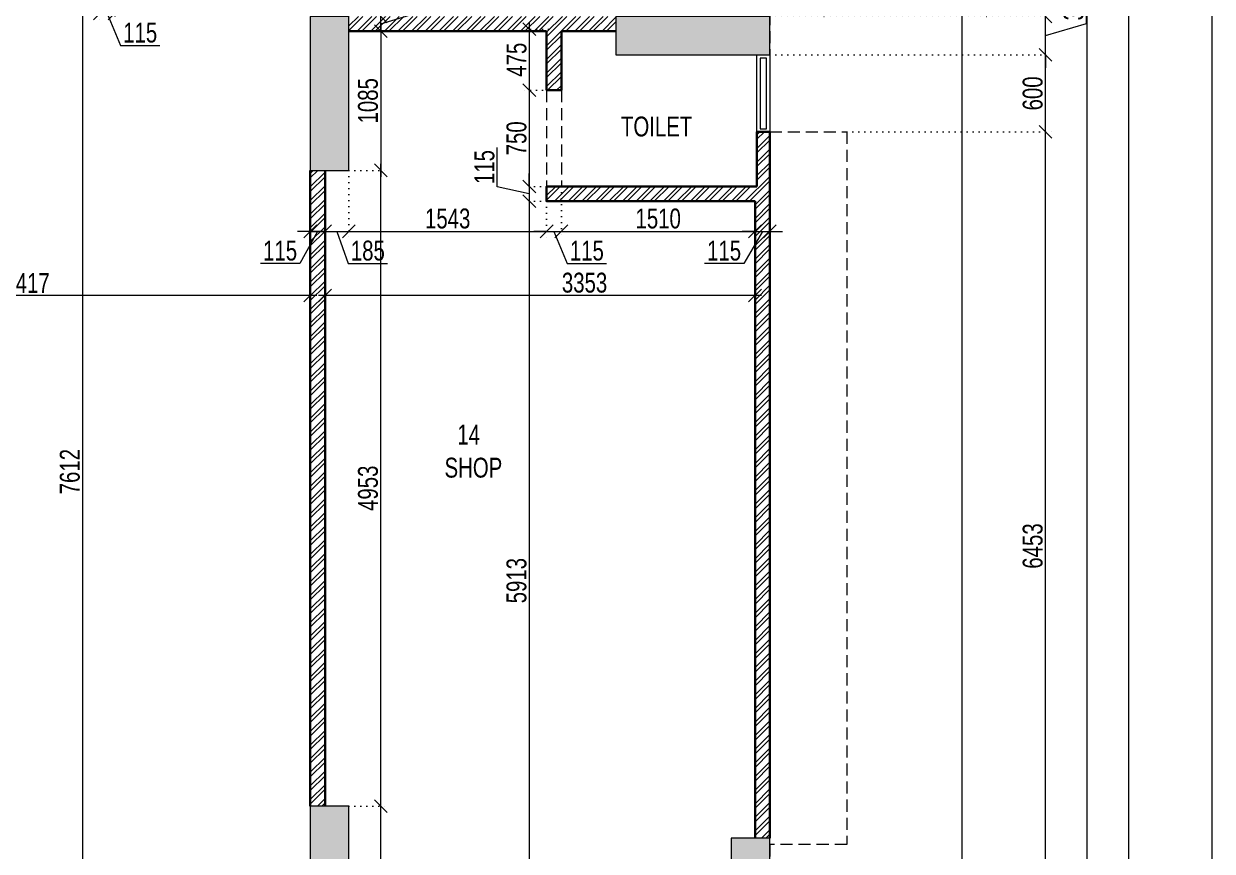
# Model space of a CAD drawing. Header units: inches. Extents: x 785882 to 928568, y 496782 to 576896.
# Drawn here: x 804241 to 813508, y 505189 to 511637 of the extents above; entities that cross this region are included whole.
import ezdxf

# ---------------------------------------------------------------- set-up
doc = ezdxf.new("R2010")
doc.units = ezdxf.units.IN
doc.header["$LTSCALE"] = 750
doc.header["$MEASUREMENT"] = 0
doc.linetypes.add('DOT', pattern=[0.25, 0, -0.25])
doc.linetypes.add('HIDDEN2', pattern=[0.1875, 0.125, -0.0625])
for name, color, linetype, lineweight in [('a-Win-HM', 50, 'Continuous', 13), ('COLUMN', 5, 'Continuous', 13), ('DIMENSION WORKING-MSA', 222, 'Continuous', 13), ('DOTTED LINE-MSA', 3, 'HIDDEN2', 13), ('TEXT ROOM NAME-MSA', 210, 'Continuous', 13), ('WALL HATCH-MSA', 251, 'Continuous', 9), ('WALL-MSA', 32, 'Continuous', 30)]:
    doc.layers.add(name, color=color, linetype=linetype, lineweight=lineweight)
doc.layers.add('R.C.C HATCH-MSA', color=250, linetype='Continuous')
doc.styles.add('AR', font='swisscl.ttf')
doc.styles.add('MtXpl_Swis721_LtCn_B', font='swisscl.ttf')
doc.dimstyles.new('WORKING DIM', dxfattribs={"dimtxt": 155, "dimasz": 100, "dimexe": 50, "dimexo": 0, "dimgap": 20, "dimtad": 1, "dimdec": 0, "dimzin": 0, "dimdsep": 46, "dimtxsty": 'AR', "dimblk": 'OBLIQUE', "dimcen": 0.09, "dimdle": 50, "dimclrd": 256, "dimclre": 250, "dimclrt": 256, "dimadec": 0, "dimazin": 0, "dimtfac": 1, "dimtdec": 0, "dimtofl": 0, "dimtmove": 1, "dimatfit": 0, "dimfxl": 1, "dimtolj": 1, "dimtzin": 0, "dimlwd": -1, "dimlwe": -1, "dimarcsym": 0})
pattern_1 = [(45, (-805741.795, -515731.36), (-53.0330086, 53.0330086), []), (45, (-805706.44, -515731.36), (-53.0330086, 53.0330086), [])]

# ---------------------------------------------------------------- blocks, each defined once
blk = doc.blocks.new('_Oblique')
at = {"color": 0, "linetype": 'ByBlock', "lineweight": -2}
blk.add_line((-0.5, -0.5), (0.5, 0.5), dxfattribs=at)
blk = doc.blocks.new('*D2529')
at = {"layer": 'Defpoints', "color": 0, "ltscale": 0.25, "transparency": 16777216}
for p in [(810658.1, 510794.2), (812208.1, 510794.2), (810058.1, 504340.9)]:
    blk.add_point(p, dxfattribs=at)
at = {"layer": 'DIMENSION WORKING-MSA', "color": 250, "linetype": 'DOT', "ltscale": 0.25, "transparency": 16777216}
for p, q in [((810658.1, 510794.2), (812258.1, 510794.2)), ((810058.1, 504340.9), (812258.1, 504340.9))]:
    blk.add_line(p, q, dxfattribs=at)
at = {"layer": 'DIMENSION WORKING-MSA', "ltscale": 0.25, "transparency": 16777216}
blk.add_line((812208.1, 504290.9), (812208.1, 510844.2), dxfattribs=at)
at = {"layer": 'DIMENSION WORKING-MSA', "ltscale": 0.25, "transparency": 16777216, "xscale": 100, "yscale": 100, "zscale": 100}
for p, rotation in [((812208.1, 510794.2), 90), ((812208.1, 504340.9), 270)]:
    blk.add_blockref('_Oblique', p, dxfattribs=dict(at, rotation=rotation))
at = {"layer": 'DIMENSION WORKING-MSA', "ltscale": 0.25, "transparency": 16777216, "insert": (812108.6, 507567.5), "char_height": 155, "attachment_point": 5, "rotation": 90, "style": 'AR'}
blk.add_mtext('\\A1;6453', dxfattribs=at)
blk = doc.blocks.new('*D2530')
at = {"layer": 'Defpoints', "color": 0, "ltscale": 0.25, "transparency": 16777216}
for p in [(810058.1, 511394.2), (812208.1, 511394.2), (810658.1, 510794.2)]:
    blk.add_point(p, dxfattribs=at)
at = {"layer": 'DIMENSION WORKING-MSA', "ltscale": 0.25, "transparency": 16777216}
blk.add_line((812208.1, 510744.2), (812208.1, 511444.2), dxfattribs=at)
at = {"layer": 'DIMENSION WORKING-MSA', "color": 250, "linetype": 'DOT', "ltscale": 0.25, "transparency": 16777216}
for p, q in [((810058.1, 511394.2), (812258.1, 511394.2)), ((810658.1, 510794.2), (812258.1, 510794.2))]:
    blk.add_line(p, q, dxfattribs=at)
at = {"layer": 'DIMENSION WORKING-MSA', "ltscale": 0.25, "transparency": 16777216, "xscale": 100, "yscale": 100, "zscale": 100}
for p, rotation in [((812208.1, 511394.2), 90), ((812208.1, 510794.2), 270)]:
    blk.add_blockref('_Oblique', p, dxfattribs=dict(at, rotation=rotation))
at = {"layer": 'DIMENSION WORKING-MSA', "ltscale": 0.25, "transparency": 16777216, "insert": (812108.7, 511094.2), "char_height": 155, "attachment_point": 5, "rotation": 90, "style": 'AR'}
blk.add_mtext('\\A1;600', dxfattribs=at)
blk = doc.blocks.new('*D2531')
at = {"layer": 'Defpoints', "color": 0, "ltscale": 0.25, "transparency": 16777216}
for p in [(810058.1, 511694.2), (812208.1, 511694.2), (810058.1, 511394.2)]:
    blk.add_point(p, dxfattribs=at)
at = {"layer": 'DIMENSION WORKING-MSA', "ltscale": 0.25, "transparency": 16777216}
for p, q in [((812526.5, 511639.7), (812526.5, 511950.7)), ((812208.1, 511694.2), (812208.1, 511794.2)), ((812208.1, 511394.2), (812208.1, 511694.2)), ((812208.1, 511544.2), (812526.5, 511639.7)), ((812208.1, 511394.2), (812208.1, 511294.2))]:
    blk.add_line(p, q, dxfattribs=at)
at = {"layer": 'DIMENSION WORKING-MSA', "color": 250, "linetype": 'DOT', "ltscale": 0.25, "transparency": 16777216}
for p, q in [((810058.1, 511694.2), (812258.1, 511694.2)), ((810058.1, 511394.2), (812258.1, 511394.2))]:
    blk.add_line(p, q, dxfattribs=at)
at = {"layer": 'DIMENSION WORKING-MSA', "ltscale": 0.25, "transparency": 16777216, "xscale": 100, "yscale": 100, "zscale": 100}
for p, rotation in [((812208.1, 511694.2), 270), ((812208.1, 511394.2), 90)]:
    blk.add_blockref('_Oblique', p, dxfattribs=dict(at, rotation=rotation))
at = {"layer": 'DIMENSION WORKING-MSA', "ltscale": 0.25, "transparency": 16777216, "insert": (812427.1, 511795.2), "char_height": 155, "attachment_point": 5, "rotation": 90, "style": 'AR'}
blk.add_mtext('\\A1;300', dxfattribs=at)
blk = doc.blocks.new('*D2620')
at = {"layer": 'Defpoints', "color": 0, "ltscale": 0.25, "transparency": 16777216}
for p in [(806475.3, 510019.2), (806590.3, 510019.2), (806590.3, 510019.2)]:
    blk.add_point(p, dxfattribs=at)
at = {"layer": 'DIMENSION WORKING-MSA', "color": 250, "linetype": 'DOT', "ltscale": 0.25, "transparency": 16777216}
for p, q in [((806475.3, 510019.2), (806475.3, 510069.2)), ((806590.3, 510019.2), (806590.3, 510069.2))]:
    blk.add_line(p, q, dxfattribs=at)
at = {"layer": 'DIMENSION WORKING-MSA', "ltscale": 0.25, "transparency": 16777216}
for p, q in [((806475.3, 510019.2), (806375.3, 510019.2)), ((806532.8, 510019.2), (806393.5, 509769.2)), ((806475.3, 510019.2), (806590.3, 510019.2)), ((806590.3, 510019.2), (806690.3, 510019.2)), ((806393.5, 509769.2), (806086.6, 509769.2))]:
    blk.add_line(p, q, dxfattribs=at)
at = {"layer": 'DIMENSION WORKING-MSA', "ltscale": 0.25, "transparency": 16777216, "xscale": 100, "yscale": 100, "zscale": 100}
blk.add_blockref('_Oblique', (806475.3, 510019.2), dxfattribs=at)
at = {"layer": 'DIMENSION WORKING-MSA', "ltscale": 0.25, "transparency": 16777216, "xscale": 100, "yscale": 100, "zscale": 100, "rotation": 180}
blk.add_blockref('_Oblique', (806590.3, 510019.2), dxfattribs=at)
at = {"layer": 'DIMENSION WORKING-MSA', "ltscale": 0.25, "transparency": 16777216, "insert": (806240.1, 509868.2), "char_height": 155, "attachment_point": 5, "style": 'AR'}
blk.add_mtext('\\A1;115', dxfattribs=at)
blk = doc.blocks.new('*D2621')
at = {"layer": 'Defpoints', "color": 0, "ltscale": 0.25, "transparency": 16777216}
for p in [(806775.3, 510494.2), (806590.3, 510019.2), (806775.3, 510019.2)]:
    blk.add_point(p, dxfattribs=at)
at = {"layer": 'DIMENSION WORKING-MSA', "color": 250, "linetype": 'DOT', "ltscale": 0.25, "transparency": 16777216}
for p, q in [((806775.3, 510494.2), (806775.3, 509969.2)), ((806590.3, 510019.2), (806590.3, 510069.2))]:
    blk.add_line(p, q, dxfattribs=at)
at = {"layer": 'DIMENSION WORKING-MSA', "ltscale": 0.25, "transparency": 16777216}
for p, q in [((806590.3, 510019.2), (806490.3, 510019.2)), ((806590.3, 510019.2), (806775.3, 510019.2)), ((806682.8, 510019.2), (806770.7, 509769.2)), ((806775.3, 510019.2), (806875.3, 510019.2)), ((806770.7, 509769.2), (807077.6, 509769.2))]:
    blk.add_line(p, q, dxfattribs=at)
at = {"layer": 'DIMENSION WORKING-MSA', "ltscale": 0.25, "transparency": 16777216, "xscale": 100, "yscale": 100, "zscale": 100}
blk.add_blockref('_Oblique', (806590.3, 510019.2), dxfattribs=at)
at = {"layer": 'DIMENSION WORKING-MSA', "ltscale": 0.25, "transparency": 16777216, "xscale": 100, "yscale": 100, "zscale": 100, "rotation": 180}
blk.add_blockref('_Oblique', (806775.3, 510019.2), dxfattribs=at)
at = {"layer": 'DIMENSION WORKING-MSA', "ltscale": 0.25, "transparency": 16777216, "insert": (806924.2, 509868.5), "char_height": 155, "attachment_point": 5, "style": 'AR'}
blk.add_mtext('\\A1;185', dxfattribs=at)
blk = doc.blocks.new('*D2622')
at = {"layer": 'Defpoints', "color": 0, "ltscale": 0.25, "transparency": 16777216}
for p in [(806775.3, 510494.2, 0), (808318.1, 510254.2), (808318.1, 510019.2)]:
    blk.add_point(p, dxfattribs=at)
at = {"layer": 'DIMENSION WORKING-MSA', "color": 250, "linetype": 'DOT', "ltscale": 0.25, "transparency": 16777216}
for p, q in [((806775.3, 510494.2), (806775.3, 509969.2)), ((808318.1, 510254.2), (808318.1, 509969.2))]:
    blk.add_line(p, q, dxfattribs=at)
at = {"layer": 'DIMENSION WORKING-MSA', "ltscale": 0.25, "transparency": 16777216}
blk.add_line((806725.3, 510019.2), (808368.1, 510019.2), dxfattribs=at)
at = {"layer": 'DIMENSION WORKING-MSA', "ltscale": 0.25, "transparency": 16777216, "xscale": 100, "yscale": 100, "zscale": 100, "rotation": 180}
blk.add_blockref('_Oblique', (806775.3, 510019.2), dxfattribs=at)
at = {"layer": 'DIMENSION WORKING-MSA', "ltscale": 0.25, "transparency": 16777216, "xscale": 100, "yscale": 100, "zscale": 100}
blk.add_blockref('_Oblique', (808318.1, 510019.2), dxfattribs=at)
at = {"layer": 'DIMENSION WORKING-MSA', "ltscale": 0.25, "transparency": 16777216, "insert": (807546.7, 510118.6), "char_height": 155, "attachment_point": 5, "style": 'AR'}
blk.add_mtext('\\A1;1543', dxfattribs=at)
blk = doc.blocks.new('*D2623')
at = {"layer": 'Defpoints', "color": 0, "ltscale": 0.25, "transparency": 16777216}
for p in [(808433.1, 510369.2), (808318.1, 510254.2), (808433.1, 510019.2)]:
    blk.add_point(p, dxfattribs=at)
at = {"layer": 'DIMENSION WORKING-MSA', "color": 250, "linetype": 'DOT', "ltscale": 0.25, "transparency": 16777216}
for p, q in [((808433.1, 510369.2), (808433.1, 509969.2)), ((808318.1, 510254.2), (808318.1, 509969.2))]:
    blk.add_line(p, q, dxfattribs=at)
at = {"layer": 'DIMENSION WORKING-MSA', "ltscale": 0.25, "transparency": 16777216}
for p, q in [((808318.1, 510019.2), (808218.1, 510019.2)), ((808318.1, 510019.2), (808433.1, 510019.2)), ((808375.6, 510019.2), (808478.5, 509769.2)), ((808433.1, 510019.2), (808533.1, 510019.2)), ((808478.5, 509769.2), (808785.4, 509769.2))]:
    blk.add_line(p, q, dxfattribs=at)
at = {"layer": 'DIMENSION WORKING-MSA', "ltscale": 0.25, "transparency": 16777216, "xscale": 100, "yscale": 100, "zscale": 100}
blk.add_blockref('_Oblique', (808318.1, 510019.2), dxfattribs=at)
at = {"layer": 'DIMENSION WORKING-MSA', "ltscale": 0.25, "transparency": 16777216, "xscale": 100, "yscale": 100, "zscale": 100, "rotation": 180}
blk.add_blockref('_Oblique', (808433.1, 510019.2), dxfattribs=at)
at = {"layer": 'DIMENSION WORKING-MSA', "ltscale": 0.25, "transparency": 16777216, "insert": (808632, 509868.2), "char_height": 155, "attachment_point": 5, "style": 'AR'}
blk.add_mtext('\\A1;115', dxfattribs=at)
blk = doc.blocks.new('*D2624')
at = {"layer": 'Defpoints', "color": 0, "ltscale": 0.25, "transparency": 16777216}
for p in [(808433.1, 510369.2), (809943.1, 510019.2), (809943.1, 510019.2)]:
    blk.add_point(p, dxfattribs=at)
at = {"layer": 'DIMENSION WORKING-MSA', "color": 250, "linetype": 'DOT', "ltscale": 0.25, "transparency": 16777216}
for p, q in [((808433.1, 510369.2), (808433.1, 509969.2)), ((809943.1, 510019.2), (809943.1, 510069.2))]:
    blk.add_line(p, q, dxfattribs=at)
at = {"layer": 'DIMENSION WORKING-MSA', "ltscale": 0.25, "transparency": 16777216}
blk.add_line((808383.1, 510019.2), (809993.1, 510019.2), dxfattribs=at)
at = {"layer": 'DIMENSION WORKING-MSA', "ltscale": 0.25, "transparency": 16777216, "xscale": 100, "yscale": 100, "zscale": 100, "rotation": 180}
blk.add_blockref('_Oblique', (808433.1, 510019.2), dxfattribs=at)
at = {"layer": 'DIMENSION WORKING-MSA', "ltscale": 0.25, "transparency": 16777216, "xscale": 100, "yscale": 100, "zscale": 100}
blk.add_blockref('_Oblique', (809943.1, 510019.2), dxfattribs=at)
at = {"layer": 'DIMENSION WORKING-MSA', "ltscale": 0.25, "transparency": 16777216, "insert": (809188.1, 510118.5), "char_height": 155, "attachment_point": 5, "style": 'AR'}
blk.add_mtext('\\A1;1510', dxfattribs=at)
blk = doc.blocks.new('*D2625')
at = {"layer": 'Defpoints', "color": 0, "ltscale": 0.25, "transparency": 16777216}
for p in [(809943.1, 510019.2), (810058.1, 510019.2), (810058.1, 510019.2)]:
    blk.add_point(p, dxfattribs=at)
at = {"layer": 'DIMENSION WORKING-MSA', "color": 250, "linetype": 'DOT', "ltscale": 0.25, "transparency": 16777216}
for p, q in [((809943.1, 510019.2), (809943.1, 510069.2)), ((810058.1, 510019.2), (810058.1, 510069.2))]:
    blk.add_line(p, q, dxfattribs=at)
at = {"layer": 'DIMENSION WORKING-MSA', "ltscale": 0.25, "transparency": 16777216}
for p, q in [((809943.1, 510019.2), (809843.1, 510019.2)), ((810000.6, 510019.2), (809855.5, 509769.2)), ((809943.1, 510019.2), (810058.1, 510019.2)), ((810058.1, 510019.2), (810158.1, 510019.2)), ((809855.5, 509769.2), (809548.6, 509769.2))]:
    blk.add_line(p, q, dxfattribs=at)
at = {"layer": 'DIMENSION WORKING-MSA', "ltscale": 0.25, "transparency": 16777216, "xscale": 100, "yscale": 100, "zscale": 100}
blk.add_blockref('_Oblique', (809943.1, 510019.2), dxfattribs=at)
at = {"layer": 'DIMENSION WORKING-MSA', "ltscale": 0.25, "transparency": 16777216, "xscale": 100, "yscale": 100, "zscale": 100, "rotation": 180}
blk.add_blockref('_Oblique', (810058.1, 510019.2), dxfattribs=at)
at = {"layer": 'DIMENSION WORKING-MSA', "ltscale": 0.25, "transparency": 16777216, "insert": (809702, 509868.2), "char_height": 155, "attachment_point": 5, "style": 'AR'}
blk.add_mtext('\\A1;115', dxfattribs=at)
blk = doc.blocks.new('*D2628')
at = {"layer": 'Defpoints', "color": 0, "ltscale": 0.25, "transparency": 16777216}
for p in [(802058.5, 509519.2), (802058.5, 509519.2), (806475.3, 509519.2)]:
    blk.add_point(p, dxfattribs=at)
at = {"layer": 'DIMENSION WORKING-MSA', "ltscale": 0.25, "transparency": 16777216}
blk.add_line((806525.3, 509519.2), (802008.5, 509519.2), dxfattribs=at)
at = {"layer": 'DIMENSION WORKING-MSA', "color": 250, "linetype": 'DOT', "ltscale": 0.25, "transparency": 16777216}
for p, q in [((802058.5, 509519.2), (802058.5, 509569.2)), ((806475.3, 509519.2), (806475.3, 509569.2))]:
    blk.add_line(p, q, dxfattribs=at)
at = {"layer": 'DIMENSION WORKING-MSA', "ltscale": 0.25, "transparency": 16777216, "xscale": 100, "yscale": 100, "zscale": 100, "rotation": 180}
blk.add_blockref('_Oblique', (802058.5, 509519.2), dxfattribs=at)
at = {"layer": 'DIMENSION WORKING-MSA', "ltscale": 0.25, "transparency": 16777216, "xscale": 100, "yscale": 100, "zscale": 100}
blk.add_blockref('_Oblique', (806475.3, 509519.2), dxfattribs=at)
at = {"layer": 'DIMENSION WORKING-MSA', "ltscale": 0.25, "transparency": 16777216, "insert": (804266.9, 509616.7), "char_height": 155, "attachment_point": 5, "style": 'AR'}
blk.add_mtext('\\A1;4417', dxfattribs=at)
blk = doc.blocks.new('*D2629')
at = {"layer": 'Defpoints', "color": 0, "ltscale": 0.25, "transparency": 16777216}
for p in [(806590.3, 509519.2), (806590.3, 509519.2), (809943.1, 509519.2)]:
    blk.add_point(p, dxfattribs=at)
at = {"layer": 'DIMENSION WORKING-MSA', "ltscale": 0.25, "transparency": 16777216}
blk.add_line((809993.1, 509519.2), (806540.3, 509519.2), dxfattribs=at)
at = {"layer": 'DIMENSION WORKING-MSA', "color": 250, "linetype": 'DOT', "ltscale": 0.25, "transparency": 16777216}
for p, q in [((806590.3, 509519.2), (806590.3, 509569.2)), ((809943.1, 509519.2), (809943.1, 509569.2))]:
    blk.add_line(p, q, dxfattribs=at)
at = {"layer": 'DIMENSION WORKING-MSA', "ltscale": 0.25, "transparency": 16777216, "xscale": 100, "yscale": 100, "zscale": 100, "rotation": 180}
blk.add_blockref('_Oblique', (806590.3, 509519.2), dxfattribs=at)
at = {"layer": 'DIMENSION WORKING-MSA', "ltscale": 0.25, "transparency": 16777216, "xscale": 100, "yscale": 100, "zscale": 100}
blk.add_blockref('_Oblique', (809943.1, 509519.2), dxfattribs=at)
at = {"layer": 'DIMENSION WORKING-MSA', "ltscale": 0.25, "transparency": 16777216, "insert": (808613.9, 509618.6), "char_height": 155, "attachment_point": 5, "style": 'AR'}
blk.add_mtext('\\A1;3353', dxfattribs=at)
blk = doc.blocks.new('*D2645')
at = {"layer": 'Defpoints', "color": 0, "ltscale": 0.25, "transparency": 16777216}
for p in [(804835.3, 511953), (804700.3, 504340.9), (804700.3, 504340.9)]:
    blk.add_point(p, dxfattribs=at)
at = {"layer": 'DIMENSION WORKING-MSA', "ltscale": 0.25, "transparency": 16777216}
blk.add_line((804700.3, 512003), (804700.3, 504290.9), dxfattribs=at)
at = {"layer": 'DIMENSION WORKING-MSA', "color": 250, "linetype": 'DOT', "ltscale": 0.25, "transparency": 16777216}
for p, q in [((804835.3, 511953), (804650.3, 511953)), ((804700.3, 504340.9), (804750.3, 504340.9))]:
    blk.add_line(p, q, dxfattribs=at)
at = {"layer": 'DIMENSION WORKING-MSA', "ltscale": 0.25, "transparency": 16777216, "xscale": 100, "yscale": 100, "zscale": 100}
for p, rotation in [((804700.3, 511953), 90), ((804700.3, 504340.9), 270)]:
    blk.add_blockref('_Oblique', p, dxfattribs=dict(at, rotation=rotation))
at = {"layer": 'DIMENSION WORKING-MSA', "ltscale": 0.25, "transparency": 16777216, "insert": (804600.9, 508146.9), "char_height": 155, "attachment_point": 5, "rotation": 90, "style": 'AR'}
blk.add_mtext('\\A1;7612', dxfattribs=at)
blk = doc.blocks.new('*D2646')
at = {"layer": 'Defpoints', "color": 0, "ltscale": 0.25, "transparency": 16777216}
for p in [(808333.1, 511594.2), (808183.1, 511119.2), (808333.1, 511119.2)]:
    blk.add_point(p, dxfattribs=at)
at = {"layer": 'DIMENSION WORKING-MSA', "ltscale": 0.25, "transparency": 16777216}
blk.add_line((808183.1, 511644.2), (808183.1, 511069.2), dxfattribs=at)
at = {"layer": 'DIMENSION WORKING-MSA', "color": 250, "linetype": 'DOT', "ltscale": 0.25, "transparency": 16777216}
for p, q in [((808333.1, 511594.2), (808133.1, 511594.2)), ((808333.1, 511119.2), (808133.1, 511119.2))]:
    blk.add_line(p, q, dxfattribs=at)
at = {"layer": 'DIMENSION WORKING-MSA', "ltscale": 0.25, "transparency": 16777216, "xscale": 100, "yscale": 100, "zscale": 100}
for p, rotation in [((808183.1, 511594.2), 90), ((808183.1, 511119.2), 270)]:
    blk.add_blockref('_Oblique', p, dxfattribs=dict(at, rotation=rotation))
at = {"layer": 'DIMENSION WORKING-MSA', "ltscale": 0.25, "transparency": 16777216, "insert": (808084, 511356.7), "char_height": 155, "attachment_point": 5, "rotation": 90, "style": 'AR'}
blk.add_mtext('\\A1;475', dxfattribs=at)
blk = doc.blocks.new('*D2647')
at = {"layer": 'Defpoints', "color": 0, "ltscale": 0.25, "transparency": 16777216}
for p in [(808333.1, 511119.2), (808183.1, 510369.2), (808318.1, 510369.2)]:
    blk.add_point(p, dxfattribs=at)
at = {"layer": 'DIMENSION WORKING-MSA', "ltscale": 0.25, "transparency": 16777216}
blk.add_line((808183.1, 511169.2), (808183.1, 510319.2), dxfattribs=at)
at = {"layer": 'DIMENSION WORKING-MSA', "color": 250, "linetype": 'DOT', "ltscale": 0.25, "transparency": 16777216}
for p, q in [((808333.1, 511119.2), (808133.1, 511119.2)), ((808318.1, 510369.2), (808133.1, 510369.2))]:
    blk.add_line(p, q, dxfattribs=at)
at = {"layer": 'DIMENSION WORKING-MSA', "ltscale": 0.25, "transparency": 16777216, "xscale": 100, "yscale": 100, "zscale": 100}
for p, rotation in [((808183.1, 511119.2), 90), ((808183.1, 510369.2), 270)]:
    blk.add_blockref('_Oblique', p, dxfattribs=dict(at, rotation=rotation))
at = {"layer": 'DIMENSION WORKING-MSA', "ltscale": 0.25, "transparency": 16777216, "insert": (808083.7, 510744.2), "char_height": 155, "attachment_point": 5, "rotation": 90, "style": 'AR'}
blk.add_mtext('\\A1;750', dxfattribs=at)
blk = doc.blocks.new('*D2648')
at = {"layer": 'Defpoints', "color": 0, "ltscale": 0.25, "transparency": 16777216}
for p in [(808318.1, 510369.2), (808183.1, 510254.2), (808318.1, 510254.2)]:
    blk.add_point(p, dxfattribs=at)
at = {"layer": 'DIMENSION WORKING-MSA', "ltscale": 0.25, "transparency": 16777216}
for p, q in [((807933.1, 510367), (807933.1, 510673.8)), ((808183.1, 510369.2), (808183.1, 510469.2)), ((808183.1, 510311.7), (807933.1, 510367)), ((808183.1, 510369.2), (808183.1, 510254.2)), ((808183.1, 510254.2), (808183.1, 510154.2))]:
    blk.add_line(p, q, dxfattribs=at)
at = {"layer": 'DIMENSION WORKING-MSA', "color": 250, "linetype": 'DOT', "ltscale": 0.25, "transparency": 16777216}
for p, q in [((808318.1, 510369.2), (808133.1, 510369.2)), ((808318.1, 510254.2), (808133.1, 510254.2))]:
    blk.add_line(p, q, dxfattribs=at)
at = {"layer": 'DIMENSION WORKING-MSA', "ltscale": 0.25, "transparency": 16777216, "xscale": 100, "yscale": 100, "zscale": 100}
for p, rotation in [((808183.1, 510369.2), 270), ((808183.1, 510254.2), 90)]:
    blk.add_blockref('_Oblique', p, dxfattribs=dict(at, rotation=rotation))
at = {"layer": 'DIMENSION WORKING-MSA', "ltscale": 0.25, "transparency": 16777216, "insert": (807834, 510520.4), "char_height": 155, "attachment_point": 5, "rotation": 90, "style": 'AR'}
blk.add_mtext('\\A1;115', dxfattribs=at)
blk = doc.blocks.new('*D2649')
at = {"layer": 'Defpoints', "color": 0, "ltscale": 0.25, "transparency": 16777216}
for p in [(808318.1, 510254.2), (808183.1, 504340.9), (808266.7, 504340.9)]:
    blk.add_point(p, dxfattribs=at)
at = {"layer": 'DIMENSION WORKING-MSA', "color": 250, "linetype": 'DOT', "ltscale": 0.25, "transparency": 16777216}
for p, q in [((808318.1, 510254.2), (808133.1, 510254.2)), ((808266.7, 504340.9), (808133.1, 504340.9))]:
    blk.add_line(p, q, dxfattribs=at)
at = {"layer": 'DIMENSION WORKING-MSA', "ltscale": 0.25, "transparency": 16777216}
blk.add_line((808183.1, 510304.2), (808183.1, 504290.9), dxfattribs=at)
at = {"layer": 'DIMENSION WORKING-MSA', "ltscale": 0.25, "transparency": 16777216, "xscale": 100, "yscale": 100, "zscale": 100}
for p, rotation in [((808183.1, 510254.2), 90), ((808183.1, 504340.9), 270)]:
    blk.add_blockref('_Oblique', p, dxfattribs=dict(at, rotation=rotation))
at = {"layer": 'DIMENSION WORKING-MSA', "ltscale": 0.25, "transparency": 16777216, "insert": (808083.6, 507297.5), "char_height": 155, "attachment_point": 5, "rotation": 90, "style": 'AR'}
blk.add_mtext('\\A1;5913', dxfattribs=at)
blk = doc.blocks.new('*D2651')
at = {"layer": 'Defpoints', "color": 0, "ltscale": 0.25, "transparency": 16777216}
for p in [(804950.3, 512068), (804835.3, 511953), (804835.3, 511718)]:
    blk.add_point(p, dxfattribs=at)
at = {"layer": 'DIMENSION WORKING-MSA', "color": 250, "linetype": 'DOT', "ltscale": 0.25, "transparency": 16777216}
for p, q in [((804950.3, 512068), (804950.3, 511668)), ((804835.3, 511953), (804835.3, 511668))]:
    blk.add_line(p, q, dxfattribs=at)
at = {"layer": 'DIMENSION WORKING-MSA', "ltscale": 0.25, "transparency": 16777216}
for p, q in [((804835.3, 511718), (804735.3, 511718)), ((804950.3, 511718), (804835.3, 511718)), ((804892.8, 511718), (804995.7, 511468)), ((804950.3, 511718), (805050.3, 511718)), ((804995.7, 511468), (805302.6, 511468))]:
    blk.add_line(p, q, dxfattribs=at)
at = {"layer": 'DIMENSION WORKING-MSA', "ltscale": 0.25, "transparency": 16777216, "xscale": 100, "yscale": 100, "zscale": 100}
blk.add_blockref('_Oblique', (804835.3, 511718), dxfattribs=at)
at = {"layer": 'DIMENSION WORKING-MSA', "ltscale": 0.25, "transparency": 16777216, "xscale": 100, "yscale": 100, "zscale": 100, "rotation": 180}
blk.add_blockref('_Oblique', (804950.3, 511718), dxfattribs=at)
at = {"layer": 'DIMENSION WORKING-MSA', "ltscale": 0.25, "transparency": 16777216, "insert": (805149.2, 511567), "char_height": 155, "attachment_point": 5, "style": 'AR'}
blk.add_mtext('\\A1;115', dxfattribs=at)
blk = doc.blocks.new('*D2667')
at = {"layer": 'Defpoints', "color": 0, "ltscale": 0.25, "transparency": 16777216}
for p in [(807025.3, 511694.2), (807025.3, 511694.2), (807025.3, 511579.2)]:
    blk.add_point(p, dxfattribs=at)
at = {"layer": 'DIMENSION WORKING-MSA', "ltscale": 0.25, "transparency": 16777216}
for p, q in [((807342.5, 511731.8), (807342.5, 512038.7)), ((807025.3, 511694.2), (807025.3, 511794.2)), ((807025.3, 511636.7), (807342.5, 511731.8)), ((807025.3, 511579.2), (807025.3, 511694.2)), ((807025.3, 511579.2), (807025.3, 511479.2))]:
    blk.add_line(p, q, dxfattribs=at)
at = {"layer": 'DIMENSION WORKING-MSA', "color": 250, "linetype": 'DOT', "ltscale": 0.25, "transparency": 16777216}
for p, q in [((807025.3, 511694.2), (807075.3, 511694.2)), ((807025.3, 511579.2), (807075.3, 511579.2))]:
    blk.add_line(p, q, dxfattribs=at)
at = {"layer": 'DIMENSION WORKING-MSA', "ltscale": 0.25, "transparency": 16777216, "xscale": 100, "yscale": 100, "zscale": 100}
for p, rotation in [((807025.3, 511694.2), 270), ((807025.3, 511579.2), 90)]:
    blk.add_blockref('_Oblique', p, dxfattribs=dict(at, rotation=rotation))
at = {"layer": 'DIMENSION WORKING-MSA', "ltscale": 0.25, "transparency": 16777216, "insert": (807243.4, 511885.2), "char_height": 155, "attachment_point": 5, "rotation": 90, "style": 'AR'}
blk.add_mtext('\\A1;115', dxfattribs=at)
blk = doc.blocks.new('*D2672')
at = {"layer": 'Defpoints', "color": 0, "ltscale": 0.25, "transparency": 16777216}
for p in [(806775.3, 505540.9), (807025.3, 505540.9), (806775.3, 504340.9)]:
    blk.add_point(p, dxfattribs=at)
at = {"layer": 'DIMENSION WORKING-MSA', "color": 250, "linetype": 'DOT', "ltscale": 0.25, "transparency": 16777216}
for p, q in [((806775.3, 505540.9), (807075.3, 505540.9)), ((806775.3, 504340.9), (807075.3, 504340.9))]:
    blk.add_line(p, q, dxfattribs=at)
at = {"layer": 'DIMENSION WORKING-MSA', "ltscale": 0.25, "transparency": 16777216}
blk.add_line((807025.3, 504290.9), (807025.3, 505590.9), dxfattribs=at)
at = {"layer": 'DIMENSION WORKING-MSA', "ltscale": 0.25, "transparency": 16777216, "xscale": 100, "yscale": 100, "zscale": 100}
for p, rotation in [((807025.3, 505540.9), 90), ((807025.3, 504340.9), 270)]:
    blk.add_blockref('_Oblique', p, dxfattribs=dict(at, rotation=rotation))
at = {"layer": 'DIMENSION WORKING-MSA', "ltscale": 0.25, "transparency": 16777216, "insert": (806925.9, 504940.9), "char_height": 155, "attachment_point": 5, "rotation": 90, "style": 'AR'}
blk.add_mtext('\\A1;1200', dxfattribs=at)
blk = doc.blocks.new('*D2673')
at = {"layer": 'Defpoints', "color": 0, "ltscale": 0.25, "transparency": 16777216}
for p in [(806775.3, 510494.2, 0), (807025.3, 510494.2), (806775.3, 505540.9)]:
    blk.add_point(p, dxfattribs=at)
at = {"layer": 'DIMENSION WORKING-MSA', "ltscale": 0.25, "transparency": 16777216}
blk.add_line((807025.3, 505490.9), (807025.3, 510544.2), dxfattribs=at)
at = {"layer": 'DIMENSION WORKING-MSA', "color": 250, "linetype": 'DOT', "ltscale": 0.25, "transparency": 16777216}
for p, q in [((806775.3, 510494.2), (807075.3, 510494.2)), ((806775.3, 505540.9), (807075.3, 505540.9))]:
    blk.add_line(p, q, dxfattribs=at)
at = {"layer": 'DIMENSION WORKING-MSA', "ltscale": 0.25, "transparency": 16777216, "xscale": 100, "yscale": 100, "zscale": 100}
for p, rotation in [((807025.3, 510494.2), 90), ((807025.3, 505540.9), 270)]:
    blk.add_blockref('_Oblique', p, dxfattribs=dict(at, rotation=rotation))
at = {"layer": 'DIMENSION WORKING-MSA', "ltscale": 0.25, "transparency": 16777216, "insert": (806925.8, 508017.5), "char_height": 155, "attachment_point": 5, "rotation": 90, "style": 'AR'}
blk.add_mtext('\\A1;4953', dxfattribs=at)
blk = doc.blocks.new('*D2674')
at = {"layer": 'Defpoints', "color": 0, "ltscale": 0.25, "transparency": 16777216}
for p in [(806775.3, 511579.2), (806775.3, 510494.2, 0), (807025.3, 510494.2)]:
    blk.add_point(p, dxfattribs=at)
at = {"layer": 'DIMENSION WORKING-MSA', "ltscale": 0.25, "transparency": 16777216}
blk.add_line((807025.3, 511629.2), (807025.3, 510444.2), dxfattribs=at)
at = {"layer": 'DIMENSION WORKING-MSA', "color": 250, "linetype": 'DOT', "ltscale": 0.25, "transparency": 16777216}
for p, q in [((806775.3, 511579.2), (807075.3, 511579.2)), ((806775.3, 510494.2), (807075.3, 510494.2))]:
    blk.add_line(p, q, dxfattribs=at)
at = {"layer": 'DIMENSION WORKING-MSA', "ltscale": 0.25, "transparency": 16777216, "xscale": 100, "yscale": 100, "zscale": 100}
for p, rotation in [((807025.3, 511579.2), 90), ((807025.3, 510494.2), 270)]:
    blk.add_blockref('_Oblique', p, dxfattribs=dict(at, rotation=rotation))
at = {"layer": 'DIMENSION WORKING-MSA', "ltscale": 0.25, "transparency": 16777216, "insert": (806925.9, 511036.7), "char_height": 155, "attachment_point": 5, "rotation": 90, "style": 'AR'}
blk.add_mtext('\\A1;1085', dxfattribs=at)
blk = doc.blocks.new('BLOCK-I & J BASEMENT 2 TO GROUND COLOUMN')
at = {"layer": 'R.C.C HATCH-MSA'}
h = blk.add_hatch(color=256, dxfattribs=at)
h.dxf.hatch_style = 1
h.paths.add_polyline_path([(15138.6, -30746.7), (14838.5, -30746.7), (14838.5, -31946.7), (15138.6, -31946.7)])
h.paths.add_polyline_path([(5587.8, -30746.7), (5887.8, -30746.7), (5887.8, -31946.7), (5587.8, -31946.7)])
h.paths.add_polyline_path([(18173.9, -30746.7), (18173.9, -31046.7), (19373.9, -31046.7), (19373.9, -30746.7)])
h.paths.add_polyline_path([(2552.6, -30746.7), (2552.6, -31046.7), (1352.6, -31046.7), (1352.6, -30746.7)])
h.paths.add_polyline_path([(11672.9, -31567.4), (11372.9, -31567.4), (11372.9, -32767.4), (11672.9, -32767.4)])
h.paths.add_polyline_path([(9053.5, -31567.4), (9353.5, -31567.4), (9353.5, -32767.4), (9053.5, -32767.4)])
h.paths.add_polyline_path([(1866.7, -36193.6), (1866.7, -36493.6), (666.7, -36493.6), (666.7, -36193.6)])
h.paths.add_polyline_path([(20059.7, -36193.6), (20059.7, -36493.6), (18859.7, -36493.6), (18859.7, -36193.6)])
h.paths.add_polyline_path([(5887.8, -37763.3), (5887.8, -38063.3), (4687.8, -38063.3), (4687.8, -37763.3)])
h.paths.add_polyline_path([(2495.4, -39281.1), (2495.4, -39581.1), (1295.4, -39581.1), (1295.4, -39281.1)])
h.paths.add_polyline_path([(18231, -39281.1), (18231, -39581.1), (19431, -39581.1), (19431, -39281.1)])
h.paths.add_polyline_path([(10513.2, -38063.3), (10213.2, -38063.3), (10213.2, -36863.3), (10513.2, -36863.3)])
h.paths.add_polyline_path([(15138.6, -28117.8), (14838.5, -28117.8), (14838.5, -26917.8), (15138.6, -26917.8)])
h.paths.add_polyline_path([(5587.8, -28117.8), (5887.8, -28117.8), (5887.8, -26917.8), (5587.8, -26917.8)])
h.paths.add_polyline_path([(18173.9, -28117.8), (18173.9, -27817.8), (19373.9, -27817.8), (19373.9, -28117.8)])
h.paths.add_polyline_path([(2552.6, -28117.8), (2552.6, -27817.8), (1352.6, -27817.8), (1352.6, -28117.8)])
h.paths.add_polyline_path([(11672.9, -27297.1), (11372.9, -27297.1), (11372.9, -26097.1), (11672.9, -26097.1)])
h.paths.add_polyline_path([(9053.5, -27297.1), (9353.5, -27297.1), (9353.5, -26097.1), (9053.5, -26097.1)])
h.paths.add_polyline_path([(1866.7, -22670.9), (1866.7, -22370.9), (666.7, -22370.9), (666.7, -22670.9)])
h.paths.add_polyline_path([(20059.7, -22670.9), (20059.7, -22370.9), (18859.7, -22370.9), (18859.7, -22670.9)])
h.paths.add_polyline_path([(5887.8, -21101.2), (5887.8, -20801.2), (4687.8, -20801.2), (4687.8, -21101.2)])
h.paths.add_polyline_path([(2495.4, -19583.4), (2495.4, -19283.4), (1295.4, -19283.4), (1295.4, -19583.4)])
h.paths.add_polyline_path([(18231, -19583.4), (18231, -19283.4), (19431, -19283.4), (19431, -19583.4)])
h.paths.add_polyline_path([(10513.2, -20801.2), (10213.2, -20801.2), (10213.2, -22001.2), (10513.2, -22001.2)])
h.paths.add_polyline_path([(11277.6, -17832.2), (11277.6, -17532.2), (12477.6, -17532.2), (12477.6, -17832.2)])
h.paths.add_polyline_path([(9448.8, -17832.2), (9448.8, -17532.2), (8248.8, -17532.2), (8248.8, -17832.2)])
h.paths.add_polyline_path([(15810.1, -15622.4), (15810.1, -15322.4), (17010.1, -15322.4), (17010.1, -15622.4)])
h.paths.add_polyline_path([(4916.3, -15622.4), (4916.3, -15322.4), (3716.3, -15322.4), (3716.3, -15622.4)])
h.paths.add_polyline_path([(20726.4, -13444.5), (20726.4, -13144.5), (19131, -13144.5), (19131, -13444.5)])
h.paths.add_polyline_path([(0, -13444.5), (0, -13144.5), (1595.4, -13144.5), (1595.4, -13444.5)])
h.paths.add_polyline_path([(9448.8, -12590.5), (9148.8, -12590.5), (9148.8, -11390.5), (9448.8, -11390.5)])
h.paths.add_polyline_path([(11277.6, -12590.5), (11577.6, -12590.5), (11577.6, -11390.5), (11277.6, -11390.5)])
h.paths.add_polyline_path([(14200.1, -11620.5), (16640.1, -11620.5), (16640.1, -8952.1), (14200.1, -8952.1), (14200.1, -9182.1), (16410.1, -9182.1), (16410.1, -11390.5), (14200.1, -11390.5)])
h.paths.add_polyline_path([(6526.3, -11620.5), (4086.3, -11620.5), (4086.3, -8952.1), (6526.3, -8952.1), (6526.3, -9182.1), (4316.3, -9182.1), (4316.3, -11390.5), (6526.3, -11390.5)])
h.paths.add_polyline_path([(8229.6, -9182.1), (7929.6, -9182.1), (7929.6, -7982.1), (8229.6, -7982.1)])
h.paths.add_polyline_path([(8229.6, -3464.6), (7929.6, -3464.6), (7929.6, -4664.6), (8229.6, -4664.6)])
h.paths.add_polyline_path([(1200, -7353.3), (1200, -7053.3), (0, -7053.3), (0, -7353.3)])
h.paths.add_polyline_path([(3582.8, -4238.3), (3582.8, -3938.3), (2382.8, -3938.3), (2382.8, -4238.3)])
h.paths.add_polyline_path([(8229.6, -609.6), (7929.6, -609.6), (7929.6, -1809.6), (8229.6, -1809.6)])
h.paths.add_polyline_path([(3582.8, 0), (3282.8, 0), (3282.8, -1200), (3582.8, -1200)])
h.paths.add_polyline_path([(0, 0), (0, -300), (1200, -300), (1200, 0)])
h.paths.add_polyline_path([(12496.8, -9182.1), (12796.8, -9182.1), (12796.8, -7982.1), (12496.8, -7982.1)])
h.paths.add_polyline_path([(12496.8, -3464.6), (12796.8, -3464.6), (12796.8, -4664.6), (12496.8, -4664.6)])
h.paths.add_polyline_path([(19526.4, -7353.3), (19526.4, -7053.3), (20726.4, -7053.3), (20726.4, -7353.3)])
h.paths.add_polyline_path([(17143.6, -4238.3), (17143.6, -3938.3), (18343.6, -3938.3), (18343.6, -4238.3)])
h.paths.add_polyline_path([(12496.8, -609.6), (12796.8, -609.6), (12796.8, -1809.6), (12496.8, -1809.6)])
h.paths.add_polyline_path([(17143.6, 0), (17443.6, 0), (17443.6, -1200), (17143.6, -1200)])
h.paths.add_polyline_path([(20726.4, 0), (20726.4, -300), (19526.4, -300), (19526.4, 0)])
h.paths.add_polyline_path([(11277.6, -41032.3), (11277.6, -41332.3), (12477.6, -41332.3), (12477.6, -41032.3)])
h.paths.add_polyline_path([(9448.8, -41032.3), (9448.8, -41332.3), (8248.8, -41332.3), (8248.8, -41032.3)])
h.paths.add_polyline_path([(4916.3, -43242.1), (4916.3, -43542.1), (3716.3, -43542.1), (3716.3, -43242.1)])
h.paths.add_polyline_path([(0, -45420), (0, -45720), (1595.4, -45720), (1595.4, -45420)])
h.paths.add_polyline_path([(15810.1, -43242.1), (15810.1, -43542.1), (17010.1, -43542.1), (17010.1, -43242.1)])
h.paths.add_polyline_path([(20726.4, -45420), (20726.4, -45720), (19131, -45720), (19131, -45420)])
h.paths.add_polyline_path([(9448.8, -46274), (9148.8, -46274), (9148.8, -47474), (9448.8, -47474)])
h.paths.add_polyline_path([(11277.6, -46274), (11577.6, -46274), (11577.6, -47474), (11277.6, -47474)])
h.paths.add_polyline_path([(14200.1, -47244), (16640.1, -47244), (16640.1, -49912.4), (14200.1, -49912.4), (14200.1, -49682.4), (16410.1, -49682.4), (16410.1, -47474), (14200.1, -47474)])
h.paths.add_polyline_path([(6526.3, -47244), (4086.3, -47244), (4086.3, -49912.4), (6526.3, -49912.4), (6526.3, -49682.4), (4316.3, -49682.4), (4316.3, -47474), (6526.3, -47474)])
h.paths.add_polyline_path([(8229.6, -49682.4), (7929.6, -49682.4), (7929.6, -50882.4), (8229.6, -50882.4)])
h.paths.add_polyline_path([(8229.6, -55399.9), (7929.6, -55399.9), (7929.6, -54199.9), (8229.6, -54199.9)])
h.paths.add_polyline_path([(1200, -51511.2), (1200, -51811.2), (0, -51811.2), (0, -51511.2)])
h.paths.add_polyline_path([(3582.8, -52711.2), (3282.8, -52711.2), (3282.8, -51511.2), (3582.8, -51511.2)])
h.paths.add_polyline_path([(8229.6, -58254.9), (7929.6, -58254.9), (7929.6, -57054.9), (8229.6, -57054.9)])
h.paths.add_polyline_path([(3582.8, -58864.5), (3282.8, -58864.5), (3282.8, -57664.5), (3582.8, -57664.5)])
h.paths.add_polyline_path([(0, -57914.5), (300, -57914.5), (300, -58864.5), (0, -58864.5)])
h.paths.add_polyline_path([(12496.8, -49682.4), (12796.8, -49682.4), (12796.8, -50882.4), (12496.8, -50882.4)])
h.paths.add_polyline_path([(12496.8, -55399.9), (12796.8, -55399.9), (12796.8, -54199.9), (12496.8, -54199.9)])
h.paths.add_polyline_path([(19526.4, -51511.2), (19526.4, -51811.2), (20726.4, -51811.2), (20726.4, -51511.2)])
h.paths.add_polyline_path([(17443.6, -51511.2), (17143.6, -51511.2), (17143.6, -52711.2), (17443.6, -52711.2)])
h.paths.add_polyline_path([(12496.8, -58254.9), (12796.8, -58254.9), (12796.8, -57054.9), (12496.8, -57054.9)])
h.paths.add_polyline_path([(17143.6, -58864.5), (17443.6, -58864.5), (17443.6, -57664.5), (17143.6, -57664.5)])
h.paths.add_polyline_path([(20426.4, -58864.5), (20726.4, -58864.5), (20726.4, -57914.5), (20426.4, -57914.5)])
h.paths.add_polyline_path([(14838.5, -37763.3), (14838.5, -38063.3), (16038.5, -38063.3), (16038.5, -37763.3)])
h.paths.add_polyline_path([(14838.5, -21101.2), (14838.5, -20801.2), (16038.5, -20801.2), (16038.5, -21101.2)])
at = {"layer": 'COLUMN', "elevation": 0}
blk.add_lwpolyline([(17443.6, -51511.2), (17143.6, -51511.2), (17143.6, -52711.2), (17443.6, -52711.2)], close=True, dxfattribs=at)
at = {"layer": 'COLUMN'}
for points in [[(19526.4, -51511.2), (19526.4, -51811.2), (20726.4, -51811.2), (20726.4, -51511.2)], [(17143.6, -58864.5), (17443.6, -58864.5), (17443.6, -57664.5), (17143.6, -57664.5)], [(20426.4, -58864.5), (20726.4, -58864.5), (20726.4, -57914.5), (20426.4, -57914.5)]]:
    blk.add_lwpolyline(points, close=True, dxfattribs=at)
blk = doc.blocks.new('A$C2d1cd656')
at = {"layer": 'WALL HATCH-MSA'}
h = blk.add_hatch(dxfattribs=at)
h.set_pattern_fill('ANSI32', color=256, scale=200)
h.set_pattern_definition(pattern_1)
h.paths.add_polyline_path([(3116.3, -4037.2), (1033.5, -4037.2), (1033.5, -4037.2), (1033.5, -4152.2), (2576.3, -4152.2), (2576.3, -4612.2), (2691.3, -4612.2), (2691.3, -4152.2), (3116.3, -4152.2)])
h.paths.add_polyline_path([(3231.3, -2564.6), (3116.3, -2564.6), (3116.3, -4037.2), (3231.3, -4037.2)])
h = blk.add_hatch(dxfattribs=at)
h.set_pattern_fill('ANSI32', color=256, scale=200)
h.set_pattern_definition(pattern_1)
h.paths.add_polyline_path([(4316.3, -4937.2), (4216.3, -4937.2), (4216.3, -5362.2), (2576.3, -5362.2), (2576.3, -5477.2), (4201.3, -5477.2), (4201.3, -10440.5), (4316.3, -10440.5)])
h = blk.add_hatch(dxfattribs=at)
h.set_pattern_fill('ANSI32', color=256, scale=200)
h.set_pattern_definition(pattern_1)
h.paths.add_polyline_path([(848.5, -5237.2), (733.5, -5237.2), (733.5, -10190.5), (848.5, -10190.5)])
at = {"layer": 'a-Win-HM'}
for p, q in [((4216.3, -4937.2), (4216.3, -4337.2)), ((4316.3, -4337.2), (4316.3, -4937.2))]:
    blk.add_line(p, q, dxfattribs=at)
blk.add_lwpolyline([(4291.3, -4362.2), (4241.3, -4362.2), (4241.3, -4912.2), (4291.3, -4912.2)], close=True, dxfattribs=at)
at = {"layer": 'DOTTED LINE-MSA'}
for p, q in [((2576.3, -4612.2), (2576.3, -5362.2)), ((2691.3, -4612.2), (2691.3, -5362.2))]:
    blk.add_line(p, q, dxfattribs=at)
blk.add_lwpolyline([(4316.3, 6134.1), (4316.3, 4231.9), (4916.3, 4231.9), (4916.3, 1754), (4316.3, 1754), (4316.3, -4937.2), (4916.3, -4937.2), (4916.3, -10490.5), (4316.3, -10490.5), (4316.3, -11390.5), (-3913.3, -11390.5), (-3913.3, -7923.4), (-8180.5, -7923.4), (-8180.5, -11390.5), (-16410.1, -11390.5), (-16410.1, -10490.5), (-17010.1, -10490.5), (-17010.1, -4937.2), (-16410.1, -4937.2), (-16410.1, 1754), (-17010.1, 1754), (-17010.1, 4231.9), (-16410.1, 4231.9), (-16410.1, 6134.1)], dxfattribs=at)
at = {"layer": 'WALL-MSA'}
for p, q in [((1033.5, -4152.2), (2576.3, -4152.2)), ((2576.3, -4612.2), (2576.3, -4152.2)), ((2691.3, -4152.2), (3116.3, -4152.2)), ((2691.3, -4612.2), (2691.3, -4152.2)), ((2576.3, -4612.2), (2691.3, -4612.2)), ((4216.3, -5362.2), (4216.3, -4937.2)), ((4216.3, -4937.2), (4316.3, -4937.2)), ((4316.3, -10440.5), (4316.3, -4937.2)), ((733.5, -10190.5), (733.5, -5237.2)), ((848.5, -10190.5), (848.5, -5237.2)), ((2576.3, -5362.2), (4216.3, -5362.2)), ((2576.3, -5477.2), (2576.3, -5362.2)), ((2576.3, -5477.2), (4201.3, -5477.2)), ((4201.3, -10440.5), (4201.3, -5477.2))]:
    blk.add_line(p, q, dxfattribs=at)
at = {"layer": 'COLUMN'}
blk.add_blockref('BLOCK-I & J BASEMENT 2 TO GROUND COLOUMN', (-16410.1, 47474), dxfattribs=at)
at = {"layer": 'TEXT ROOM NAME-MSA', "lineweight": 0, "style": 'MtXpl_Swis721_LtCn_B'}
for s, p in [('TOILET', (3155.9, -4972.5)), ('14', (1880.1, -7373.8)), ('SHOP', (1780.4, -7630.8))]:
    blk.add_text(s, height=155, dxfattribs=at).set_placement(p)

msp = doc.modelspace()

# ---------------------------------------------------------------- linework, layer by layer
at = {"layer": 'Defpoints', "color": 1, "lineweight": 0}
for points in [[(813508.1, 566055.4), (785881.7, 566055.4), (785881.7, 501490.9), (813508.1, 501490.9)], [(812858.1, 565405.4), (786531.7, 565405.4), (786531.7, 502140.9), (812858.1, 502140.9)], [(812533.1, 565080.4), (786856.7, 565080.4), (786856.7, 502465.9), (812533.1, 502465.9)], [(812208.1, 564755.4), (787181.7, 564755.4), (787181.7, 502790.9), (812208.1, 502790.9)], [(811558.1, 564105.4), (787831.7, 564105.4), (787831.7, 503440.9), (811558.1, 503440.9)]]:
    msp.add_lwpolyline(points, close=True, dxfattribs=at)

# ---------------------------------------------------------------- block references
msp.add_blockref('A$C2d1cd656', (805741.8, 515731.4))

# ---------------------------------------------------------------- dimensions: what is measured, and where the dimension line sits
at = {"layer": 'DIMENSION WORKING-MSA', "ltscale": 0.25}
for base, p1, p2, picture, middle in [((804700.3, 504340.9), (804835.3, 511953), (804700.3, 504340.9), '*D2645', (804600.9, 508146.9)), ((807025.3, 511694.2), (807025.3, 511579.2), (807025.3, 511694.2), '*D2667', (807243.4, 511751.8)), ((812208.1, 511694.2), (810058.1, 511394.2), (810058.1, 511694.2), '*D2531', (812427.1, 511659.7)), ((807025.3, 510494.2), (806775.3, 511579.2), (806775.3, 510494.2, 0), '*D2674', (806925.9, 511036.7)), ((808183.1, 511119.2), (808333.1, 511594.2), (808333.1, 511119.2), '*D2646', (808084, 511356.7)), ((812208.1, 511394.2), (810658.1, 510794.2), (810058.1, 511394.2), '*D2530', (812108.7, 511094.2)), ((808183.1, 510369.2), (808333.1, 511119.2), (808318.1, 510369.2), '*D2647', (808083.7, 510744.2)), ((812208.1, 510794.2), (810058.1, 504340.9), (810658.1, 510794.2), '*D2529', (812108.6, 507567.5)), ((807025.3, 510494.2), (806775.3, 505540.9), (806775.3, 510494.2, 0), '*D2673', (806925.8, 508017.5)), ((808183.1, 504340.9), (808318.1, 510254.2), (808266.7, 504340.9), '*D2649', (808083.6, 507297.5)), ((807025.3, 505540.9), (806775.3, 504340.9), (806775.3, 505540.9), '*D2672', (806925.9, 504940.9))]:
    dim = msp.add_linear_dim(base=base, p1=p1, p2=p2, angle=90, dimstyle='WORKING DIM', dxfattribs=at)
    dim.commit()
    dim.dimension.update_dxf_attribs({"geometry": picture, "text_midpoint": middle})
for base, p1, p2, picture, middle in [((804835.3, 511718), (804950.3, 512068), (804835.3, 511953), '*D2651', (805015.7, 511468)), ((806775.3, 510019.2), (806590.3, 510019.2), (806775.3, 510494.2), '*D2621', (806790.7, 509769.2)), ((808433.1, 510019.2), (808318.1, 510254.2), (808433.1, 510369.2), '*D2623', (808498.5, 509769.2)), ((806590.3, 510019.2), (806475.3, 510019.2), (806590.3, 510019.2), '*D2620', (806373.5, 509769.2)), ((810058.1, 510019.2), (809943.1, 510019.2), (810058.1, 510019.2), '*D2625', (809835.5, 509769.2)), ((806590.3, 509519.2), (809943.1, 509519.2), (806590.3, 509519.2), '*D2629', (808613.9, 509519.2))]:
    dim = msp.add_linear_dim(base=base, p1=p1, p2=p2, dimstyle='WORKING DIM', dxfattribs=at)
    dim.commit()
    dim.dimension.update_dxf_attribs({"geometry": picture, "text_midpoint": middle, "dimtype": 160})
dim = msp.add_linear_dim(base=(808183.1, 510254.2), p1=(808318.1, 510369.2), p2=(808318.1, 510254.2), angle=90, dimstyle='WORKING DIM', dxfattribs=at)
dim.commit()
dim.dimension.update_dxf_attribs({"geometry": '*D2648', "text_midpoint": (807933.1, 510387), "dimtype": 160})
for base, p1, p2, picture, middle in [((808318.1, 510019.2), (806775.3, 510494.2, 0), (808318.1, 510254.2), '*D2622', (807546.7, 510118.6)), ((809943.1, 510019.2), (808433.1, 510369.2), (809943.1, 510019.2), '*D2624', (809188.1, 510118.5)), ((802058.5, 509519.2), (806475.3, 509519.2), (802058.5, 509519.2), '*D2628', (804266.9, 509616.7))]:
    dim = msp.add_linear_dim(base=base, p1=p1, p2=p2, dimstyle='WORKING DIM', dxfattribs=at)
    dim.commit()
    dim.dimension.update_dxf_attribs({"geometry": picture, "text_midpoint": middle})

doc.saveas('drawing.dxf')
